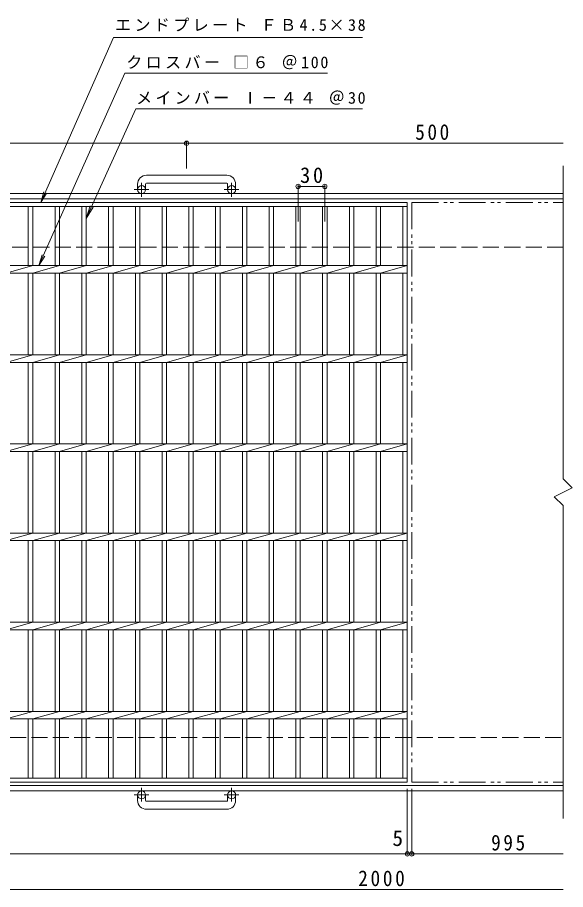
# Model space of a CAD drawing. Units: millimetres, scale not verified. Extents: x -918 to 979, y -824 to 753.
# Drawn here: x -312 to 302, y -225 to 753 of the extents above; entities that cross this region are included whole.
import ezdxf
from ezdxf.enums import TextEntityAlignment as Align

# ---------------------------------------------------------------- set-up
doc = ezdxf.new("R2010")
doc.units = ezdxf.units.MM
doc.header["$LTSCALE"] = 6
doc.header["$PDMODE"] = 32
doc.header["$PDSIZE"] = 4.8
for name, pattern in [('CHAIN1', [8, 5, -1, 1, -1]), ('DASHED3', [4, 3, -1]), ('DOUBLE_CHAIN1', [8.8, 5, -1, 0.6, -0.6, 0.6, -1])]:
    doc.linetypes.add(name, pattern=pattern)
for name, color, linetype, lineweight in [('B-1_ピット', 2, 'Continuous', 9), ('B-2_蓋', 3, 'Continuous', 9), ('B-4_寸法', 7, 'Continuous', 9)]:
    doc.layers.add(name, color=color, linetype=linetype, lineweight=lineweight)
doc.styles.add('ＭＳ ゴシック', font='')
doc.styles.get('ＭＳ ゴシック').set_extended_font_data('MS Gothic')

msp = doc.modelspace()

# ---------------------------------------------------------------- linework, layer by layer
at = {"layer": 'B-1_ピット'}
for p, q in [((-77.488, 575.855), (-167.488, 575.855)), ((-177.488, 565.855), (-177.488, 559.755)), ((-168.488, 565.855), (-168.488, 559.755)), ((-167.488, 566.855), (-77.488, 566.855)), ((-76.488, 565.855), (-76.488, 559.755)), ((-67.488, 565.855), (-67.488, 559.755)), ((299.764, 555.255), (-872.488, 555.255)), ((299.764, 549.255), (-872.488, 549.255)), ((-872.488, -108.745), (299.764, -108.745)), ((-872.488, -114.745), (299.764, -114.745)), ((-177.488, -125.346), (-177.488, -119.245)), ((-168.488, -125.346), (-168.488, -119.245)), ((-167.488, -126.345), (-77.488, -126.345)), ((-76.488, -125.346), (-76.488, -119.245)), ((-67.488, -125.346), (-67.488, -119.245)), ((-77.488, -135.346), (-167.488, -135.346))]:
    msp.add_line(p, q, dxfattribs=at)
at = {"layer": 'B-1_ピット', "linetype": 'CHAIN1'}
for p, q in [((-164.826, 559.755), (-181.232, 559.755)), ((-172.988, 551.647), (-172.988, 567.245)), ((-63.825, 559.755), (-80.232, 559.755)), ((-71.988, 551.647), (-71.988, 567.245)), ((-172.988, -111.139), (-172.988, -126.735)), ((-71.988, -111.139), (-71.988, -126.735)), ((-164.826, -119.245), (-181.232, -119.245)), ((-63.825, -119.245), (-80.232, -119.245))]:
    msp.add_line(p, q, dxfattribs=at)
at = {"layer": 'B-1_ピット', "linetype": 'DASHED3'}
for p, q in [((299.764, 495.255), (-872.488, 495.255)), ((-872.488, -54.745), (299.764, -54.745))]:
    msp.add_line(p, q, dxfattribs=at)
at = {"layer": 'B-1_ピット'}
for centre in [(-172.988, 559.755), (-71.988, 559.755), (-172.988, -119.245), (-71.988, -119.245)]:
    msp.add_circle(centre, 4.5, dxfattribs=at)
for centre, radius, start, end in [((-167.488, 565.855), 10, 90, 180), ((-77.488, 565.855), 10, 0, 90), ((-167.488, 565.855), 1, 90, 180), ((-77.488, 565.855), 1, 0, 90), ((-167.488, -125.346), 10, 180, 270), ((-167.488, -125.346), 1, 180, 270), ((-77.488, -125.346), 10, 270, 0), ((-77.488, -125.346), 1, 270, 0)]:
    msp.add_arc(centre, radius, start, end, dxfattribs=at)
at = {"layer": 'B-2_蓋'}
for p, q in [((299.764, 235.255), (299.764, 586.304)), ((-869.988, 545.255), (125.012, 545.255)), ((-869.988, 540.755), (125.012, 540.755)), ((-299.988, 540.755), (-299.988, 474.494)), ((-294.988, 540.755), (-294.988, 474.494)), ((-269.988, 540.755), (-269.988, 474.494)), ((-264.988, 540.755), (-264.988, 474.494)), ((-239.988, 540.755), (-239.988, 474.494)), ((-234.988, 540.755), (-234.988, 474.494)), ((-209.988, 540.755), (-209.988, 474.494)), ((-204.988, 540.755), (-204.988, 474.494)), ((-179.988, 540.755), (-179.988, 474.494)), ((-174.988, 540.755), (-174.988, 474.494)), ((-149.988, 540.755), (-149.988, 474.494)), ((-144.988, 540.755), (-144.988, 474.494)), ((-119.988, 540.755), (-119.988, 474.494)), ((-114.988, 540.755), (-114.988, 474.494)), ((-89.988, 540.755), (-89.988, 474.494)), ((-84.988, 540.755), (-84.988, 474.494)), ((-59.988, 540.755), (-59.988, 474.494)), ((-54.988, 540.755), (-54.988, 474.494)), ((-29.988, 540.755), (-29.988, 474.494)), ((-24.988, 540.755), (-24.988, 474.494)), ((0.012, 540.755), (0.012, 474.494)), ((5.012, 540.755), (5.012, 474.494)), ((30.013, 540.755), (30.013, 474.494)), ((35.012, 540.755), (35.012, 474.494)), ((60.012, 540.755), (60.012, 474.494)), ((65.012, 540.755), (65.012, 474.494)), ((90.012, 540.755), (90.012, 474.494)), ((95.012, 540.755), (95.012, 474.494)), ((120.012, 540.755), (120.012, 474.494)), ((125.012, 545.255), (125.012, -104.745)), ((-869.988, 474.494), (125.012, 474.494)), ((-294.988, 474.494), (-324.988, 466.015)), ((-264.988, 474.494), (-294.988, 466.015)), ((-234.988, 474.494), (-264.988, 466.015)), ((-204.988, 474.494), (-234.988, 466.015)), ((-174.988, 474.494), (-204.988, 466.015)), ((-144.988, 474.494), (-174.988, 466.015)), ((-114.988, 474.494), (-144.988, 466.015)), ((-84.988, 474.494), (-114.988, 466.015)), ((-54.988, 474.494), (-84.988, 466.015)), ((-24.988, 474.494), (-54.988, 466.015)), ((5.012, 474.494), (-24.988, 466.015)), ((35.012, 474.494), (5.012, 466.015)), ((65.012, 474.494), (35.012, 466.015)), ((95.012, 474.494), (65.012, 466.015)), ((125.012, 474.494), (95.012, 466.015)), ((-869.988, 466.015), (125.012, 466.015)), ((-299.988, 466.015), (-299.988, 374.495)), ((-294.988, 466.015), (-294.988, 374.495)), ((-269.988, 466.015), (-269.988, 374.495)), ((-264.988, 466.015), (-264.988, 374.495)), ((-239.988, 466.015), (-239.988, 374.495)), ((-234.988, 466.015), (-234.988, 374.495)), ((-209.988, 466.015), (-209.988, 374.495)), ((-204.988, 466.015), (-204.988, 374.495)), ((-179.988, 466.015), (-179.988, 374.495)), ((-174.988, 466.015), (-174.988, 374.495)), ((-149.988, 466.015), (-149.988, 374.495)), ((-144.988, 466.015), (-144.988, 374.495)), ((-119.988, 466.015), (-119.988, 374.495)), ((-114.988, 466.015), (-114.988, 374.495)), ((-89.988, 466.015), (-89.988, 374.495)), ((-84.988, 466.015), (-84.988, 374.495)), ((-59.988, 466.015), (-59.988, 374.495)), ((-54.988, 466.015), (-54.988, 374.495)), ((-29.988, 466.015), (-29.988, 374.495)), ((-24.988, 466.015), (-24.988, 374.495)), ((0.012, 466.015), (0.012, 374.495)), ((5.012, 466.015), (5.012, 374.495)), ((30.013, 466.015), (30.013, 374.495)), ((35.012, 466.015), (35.012, 374.495)), ((60.012, 466.015), (60.012, 374.495)), ((65.012, 466.015), (65.012, 374.495)), ((90.012, 466.015), (90.012, 374.495)), ((95.012, 466.015), (95.012, 374.495)), ((120.012, 466.015), (120.012, 374.495)), ((-869.988, 374.495), (125.012, 374.495)), ((-294.988, 374.495), (-324.988, 366.015)), ((-264.988, 374.495), (-294.988, 366.015)), ((-234.988, 374.495), (-264.988, 366.015)), ((-204.988, 374.495), (-234.988, 366.015)), ((-174.988, 374.495), (-204.988, 366.015)), ((-144.988, 374.495), (-174.988, 366.015)), ((-114.988, 374.495), (-144.988, 366.015)), ((-84.988, 374.495), (-114.988, 366.015)), ((-54.988, 374.495), (-84.988, 366.015)), ((-24.988, 374.495), (-54.988, 366.015)), ((5.012, 374.495), (-24.988, 366.015)), ((35.012, 374.495), (5.012, 366.015)), ((65.012, 374.495), (35.012, 366.015)), ((95.012, 374.495), (65.012, 366.015)), ((125.012, 374.495), (95.012, 366.015)), ((-869.988, 366.015), (125.012, 366.015)), ((-299.988, 366.015), (-299.988, 274.495)), ((-294.988, 366.015), (-294.988, 274.495)), ((-269.988, 366.015), (-269.988, 274.495)), ((-264.988, 366.015), (-264.988, 274.495)), ((-239.988, 366.015), (-239.988, 274.495)), ((-234.988, 366.015), (-234.988, 274.495)), ((-209.988, 366.015), (-209.988, 274.495)), ((-204.988, 366.015), (-204.988, 274.495)), ((-179.988, 366.015), (-179.988, 274.495)), ((-174.988, 366.015), (-174.988, 274.495)), ((-149.988, 366.015), (-149.988, 274.495)), ((-144.988, 366.015), (-144.988, 274.495)), ((-119.988, 366.015), (-119.988, 274.495)), ((-114.988, 366.015), (-114.988, 274.495)), ((-89.988, 366.015), (-89.988, 274.495)), ((-84.988, 366.015), (-84.988, 274.495)), ((-59.988, 366.015), (-59.988, 274.495)), ((-54.988, 366.015), (-54.988, 274.495)), ((-29.988, 366.015), (-29.988, 274.495)), ((-24.988, 366.015), (-24.988, 274.495)), ((0.012, 366.015), (0.012, 274.495)), ((5.012, 366.015), (5.012, 274.495)), ((30.013, 366.015), (30.013, 274.495)), ((35.012, 366.015), (35.012, 274.495)), ((60.012, 366.015), (60.012, 274.495)), ((65.012, 366.015), (65.012, 274.495)), ((90.012, 366.015), (90.012, 274.495)), ((95.012, 366.015), (95.012, 274.495)), ((120.012, 366.015), (120.012, 274.495)), ((-869.988, 274.495), (125.012, 274.495)), ((-294.988, 274.495), (-324.988, 266.015)), ((-264.988, 274.495), (-294.988, 266.015)), ((-234.988, 274.495), (-264.988, 266.015)), ((-204.988, 274.495), (-234.988, 266.015)), ((-174.988, 274.495), (-204.988, 266.015)), ((-144.988, 274.495), (-174.988, 266.015)), ((-114.988, 274.495), (-144.988, 266.015)), ((-84.988, 274.495), (-114.988, 266.015)), ((-54.988, 274.495), (-84.988, 266.015)), ((-24.988, 274.495), (-54.988, 266.015)), ((5.012, 274.495), (-24.988, 266.015)), ((35.012, 274.495), (5.012, 266.015)), ((65.012, 274.495), (35.012, 266.015)), ((95.012, 274.495), (65.012, 266.015)), ((125.012, 274.495), (95.012, 266.015)), ((-869.988, 266.015), (125.012, 266.015)), ((-299.988, 266.015), (-299.988, 174.495)), ((-294.988, 266.015), (-294.988, 174.495)), ((-269.988, 266.015), (-269.988, 174.495)), ((-264.988, 266.015), (-264.988, 174.495)), ((-239.988, 266.015), (-239.988, 174.495)), ((-234.988, 266.015), (-234.988, 174.495)), ((-209.988, 266.015), (-209.988, 174.495)), ((-204.988, 266.015), (-204.988, 174.495)), ((-179.988, 266.015), (-179.988, 174.495)), ((-174.988, 266.015), (-174.988, 174.495)), ((-149.988, 266.015), (-149.988, 174.495)), ((-144.988, 266.015), (-144.988, 174.495)), ((-119.988, 266.015), (-119.988, 174.495)), ((-114.988, 266.015), (-114.988, 174.495)), ((-89.988, 266.015), (-89.988, 174.495)), ((-84.988, 266.015), (-84.988, 174.495)), ((-59.988, 266.015), (-59.988, 174.495)), ((-54.988, 266.015), (-54.988, 174.495)), ((-29.988, 266.015), (-29.988, 174.495)), ((-24.988, 266.015), (-24.988, 174.495)), ((0.012, 266.015), (0.012, 174.495)), ((5.012, 266.015), (5.012, 174.495)), ((30.013, 266.015), (30.013, 174.495)), ((35.012, 266.015), (35.012, 174.495)), ((60.012, 266.015), (60.012, 174.495)), ((65.012, 266.015), (65.012, 174.495)), ((90.012, 266.015), (90.012, 174.495)), ((95.012, 266.015), (95.012, 174.495)), ((120.012, 266.015), (120.012, 174.495)), ((299.764, -145.795), (299.764, 205.255)), ((-869.988, 174.495), (125.012, 174.495)), ((-294.988, 174.495), (-324.988, 166.015)), ((-264.988, 174.495), (-294.988, 166.015)), ((-234.988, 174.495), (-264.988, 166.015)), ((-204.988, 174.495), (-234.988, 166.015)), ((-174.988, 174.495), (-204.988, 166.015)), ((-144.988, 174.495), (-174.988, 166.015)), ((-114.988, 174.495), (-144.988, 166.015)), ((-84.988, 174.495), (-114.988, 166.015)), ((-54.988, 174.495), (-84.988, 166.015)), ((-24.988, 174.495), (-54.988, 166.015)), ((5.012, 174.495), (-24.988, 166.015)), ((35.012, 174.495), (5.012, 166.015)), ((65.012, 174.495), (35.012, 166.015)), ((95.012, 174.495), (65.012, 166.015)), ((125.012, 174.495), (95.012, 166.015)), ((-869.988, 166.015), (125.012, 166.015)), ((-299.988, 166.015), (-299.988, 74.495)), ((-294.988, 166.015), (-294.988, 74.495)), ((-269.988, 166.015), (-269.988, 74.495)), ((-264.988, 166.015), (-264.988, 74.495)), ((-239.988, 166.015), (-239.988, 74.495)), ((-234.988, 166.015), (-234.988, 74.495)), ((-209.988, 166.015), (-209.988, 74.495)), ((-204.988, 166.015), (-204.988, 74.495)), ((-179.988, 166.015), (-179.988, 74.495)), ((-174.988, 166.015), (-174.988, 74.495)), ((-149.988, 166.015), (-149.988, 74.495)), ((-144.988, 166.015), (-144.988, 74.495)), ((-119.988, 166.015), (-119.988, 74.495)), ((-114.988, 166.015), (-114.988, 74.495)), ((-89.988, 166.015), (-89.988, 74.495)), ((-84.988, 166.015), (-84.988, 74.495)), ((-59.988, 166.015), (-59.988, 74.495)), ((-54.988, 166.015), (-54.988, 74.495)), ((-29.988, 166.015), (-29.988, 74.495)), ((-24.988, 166.015), (-24.988, 74.495)), ((0.012, 166.015), (0.012, 74.495)), ((5.012, 166.015), (5.012, 74.495)), ((30.013, 166.015), (30.013, 74.495)), ((35.012, 166.015), (35.012, 74.495)), ((60.012, 166.015), (60.012, 74.495)), ((65.012, 166.015), (65.012, 74.495)), ((90.012, 166.015), (90.012, 74.495)), ((95.012, 166.015), (95.012, 74.495)), ((120.012, 166.015), (120.012, 74.495)), ((-869.988, 74.495), (125.012, 74.495)), ((-294.988, 74.495), (-324.988, 66.015)), ((-264.988, 74.495), (-294.988, 66.015)), ((-234.988, 74.495), (-264.988, 66.015)), ((-204.988, 74.495), (-234.988, 66.015)), ((-174.988, 74.495), (-204.988, 66.015)), ((-144.988, 74.495), (-174.988, 66.015)), ((-114.988, 74.495), (-144.988, 66.015)), ((-84.988, 74.495), (-114.988, 66.015)), ((-54.988, 74.495), (-84.988, 66.015)), ((-24.988, 74.495), (-54.988, 66.015)), ((5.012, 74.495), (-24.988, 66.015)), ((35.012, 74.495), (5.012, 66.015)), ((65.012, 74.495), (35.012, 66.015)), ((95.012, 74.495), (65.012, 66.015)), ((125.012, 74.495), (95.012, 66.015)), ((-869.988, 66.015), (125.012, 66.015)), ((-299.988, 66.015), (-299.988, -25.505)), ((-294.988, 66.015), (-294.988, -25.505)), ((-269.988, 66.015), (-269.988, -25.505)), ((-264.988, 66.015), (-264.988, -25.505)), ((-239.988, 66.015), (-239.988, -25.505)), ((-234.988, 66.015), (-234.988, -25.505)), ((-209.988, 66.015), (-209.988, -25.505)), ((-204.988, 66.015), (-204.988, -25.505)), ((-179.988, 66.015), (-179.988, -25.505)), ((-174.988, 66.015), (-174.988, -25.505)), ((-149.988, 66.015), (-149.988, -25.505)), ((-144.988, 66.015), (-144.988, -25.505)), ((-119.988, 66.015), (-119.988, -25.505)), ((-114.988, 66.015), (-114.988, -25.505)), ((-89.988, 66.015), (-89.988, -25.505)), ((-84.988, 66.015), (-84.988, -25.505)), ((-59.988, 66.015), (-59.988, -25.505)), ((-54.988, 66.015), (-54.988, -25.505)), ((-29.988, 66.015), (-29.988, -25.505)), ((-24.988, 66.015), (-24.988, -25.505)), ((0.012, 66.015), (0.012, -25.505)), ((5.012, 66.015), (5.012, -25.505)), ((30.013, 66.015), (30.013, -25.505)), ((35.012, 66.015), (35.012, -25.505)), ((60.012, 66.015), (60.012, -25.505)), ((65.012, 66.015), (65.012, -25.505)), ((90.012, 66.015), (90.012, -25.505)), ((95.012, 66.015), (95.012, -25.505)), ((120.012, 66.015), (120.012, -25.505)), ((-294.988, -25.505), (-324.988, -33.985)), ((-264.988, -25.505), (-294.988, -33.985)), ((-234.988, -25.505), (-264.988, -33.985)), ((-204.988, -25.505), (-234.988, -33.985)), ((-174.988, -25.505), (-204.988, -33.985)), ((-144.988, -25.505), (-174.988, -33.985)), ((-114.988, -25.505), (-144.988, -33.985)), ((-84.988, -25.505), (-114.988, -33.985)), ((-54.988, -25.505), (-84.988, -33.985)), ((-24.988, -25.505), (-54.988, -33.985)), ((5.012, -25.505), (-24.988, -33.985)), ((35.012, -25.505), (5.012, -33.985)), ((65.012, -25.505), (35.012, -33.985)), ((95.012, -25.505), (65.012, -33.985)), ((-869.988, -33.985), (125.012, -33.985)), ((-299.988, -33.985), (-299.988, -100.245)), ((-294.988, -33.985), (-294.988, -100.245)), ((-269.988, -33.985), (-269.988, -100.245)), ((-264.988, -33.985), (-264.988, -100.245)), ((-239.988, -33.985), (-239.988, -100.245)), ((-234.988, -33.985), (-234.988, -100.245)), ((-209.988, -33.985), (-209.988, -100.245)), ((-204.988, -33.985), (-204.988, -100.245)), ((-179.988, -33.985), (-179.988, -100.245)), ((-174.988, -33.985), (-174.988, -100.245)), ((-149.988, -33.985), (-149.988, -100.245)), ((-144.988, -33.985), (-144.988, -100.245)), ((-119.988, -33.985), (-119.988, -100.245)), ((-114.988, -33.985), (-114.988, -100.245)), ((-89.988, -33.985), (-89.988, -100.245)), ((-84.988, -33.985), (-84.988, -100.245)), ((-59.988, -33.985), (-59.988, -100.245)), ((-54.988, -33.985), (-54.988, -100.245)), ((-29.988, -33.985), (-29.988, -100.245)), ((-24.988, -33.985), (-24.988, -100.245)), ((0.012, -33.985), (0.012, -100.245)), ((5.012, -33.985), (5.012, -100.245)), ((30.013, -33.985), (30.013, -100.245)), ((35.012, -33.985), (35.012, -100.245)), ((60.012, -33.985), (60.012, -100.245)), ((65.012, -33.985), (65.012, -100.245)), ((90.012, -33.985), (90.012, -100.245)), ((95.012, -33.985), (95.012, -100.245)), ((120.012, -33.985), (120.012, -100.245)), ((125.012, -100.245), (-869.988, -100.245)), ((125.012, -104.745), (-869.988, -104.745))]:
    msp.add_line(p, q, dxfattribs=at)
at = {"layer": 'B-2_蓋', "linetype": 'DOUBLE_CHAIN1'}
for p, q in [((130.012, 545.255), (130.012, -104.745)), ((130.012, 545.255), (299.764, 545.255)), ((130.012, -104.745), (299.764, -104.745))]:
    msp.add_line(p, q, dxfattribs=at)
at = {"layer": 'B-2_蓋'}
for points in [[(299.764, 205.255), (289.764, 215.255), (309.764, 225.255), (299.764, 235.255)], [(-869.988, -25.505), (125.012, -25.505), (95.012, -33.985)]]:
    msp.add_lwpolyline(points, dxfattribs=at)
at = {"layer": 'B-4_寸法'}
for p, q in [((-286.068, 545.255), (-204.604, 730.45)), ((-204.604, 730.45), (74.88, 730.45)), ((-288.022, 474.494), (-191.935, 690.45)), ((-191.935, 690.45), (35.566, 690.45)), ((-234.988, 527.275), (-179.558, 650.45)), ((-179.558, 650.45), (74.88, 650.45)), ((-622.488, 611.717), (-122.488, 611.717)), ((-122.488, 583.354), (-122.488, 613.217)), ((-122.488, 611.717), (299.764, 611.717)), ((2.512, 524.164), (2.512, 564.843)), ((2.512, 563.343), (32.512, 563.343)), ((32.512, 524.164), (32.512, 564.843)), ((-286.068, 545.255), (-282.572, 557.256)), ((-286.068, 545.255), (-279.585, 555.942)), ((-234.988, 527.275), (-230.671, 541.64)), ((-234.988, 527.275), (-227.1, 540.033)), ((-288.022, 474.494), (-284.475, 486.48)), ((-288.022, 474.494), (-281.494, 485.154)), ((125.012, -112.245), (125.012, -186.846)), ((130.012, -112.245), (130.012, -186.846)), ((-917.505, -185.346), (125.012, -185.346)), ((125.012, -185.346), (130.012, -185.346)), ((130.012, -185.346), (299.764, -185.346)), ((-872.488, -225.346), (299.764, -225.346))]:
    msp.add_line(p, q, dxfattribs=at)
for p in [(-122.488, 611.717), (2.512, 563.343), (32.512, 563.343), (125.012, -185.346), (130.012, -185.346)]:
    msp.add_point(p, dxfattribs=at)

# ---------------------------------------------------------------- texts
at = {"layer": 'B-4_寸法', "color": 2, "style": 'ＭＳ ゴシック'}
msp.add_text('5', height=17.6, dxfattribs=at).set_placement((108.267, -181.746), align=Align.BOTTOM_LEFT)
at = {"layer": 'B-4_寸法', "char_height": 13.2, "attachment_point": 7, "style": 'ＭＳ ゴシック'}
for s, insert in [('\\T1.21;エンドプレート\\~ＦＢ4.5×38', (-202.821, 737.128)), ('\\T1.21;クロスバー\\~□６\\~＠100', (-190.213, 694.725)), ('\\T1.2;メインバー\\~Ⅰ－４４\\~＠30', (-179.145, 654.871))]:
    msp.add_mtext(s, dxfattribs=dict(at, insert=insert))
at = {"layer": 'B-4_寸法', "color": 2, "char_height": 17.6, "attachment_point": 7, "style": 'ＭＳ ゴシック'}
for s, insert in [('\\T1.27;\\W0.9;500', (133.85, 615.317)), ('\\T1.27;\\W0.95;30', (4.762, 566.943)), ('\\T1.27;\\W0.9;995', (218.994, -181.746)), ('\\T1.28;\\W0.9;2000', (69.977, -221.746))]:
    msp.add_mtext(s, dxfattribs=dict(at, insert=insert))

doc.saveas('drawing.dxf')
